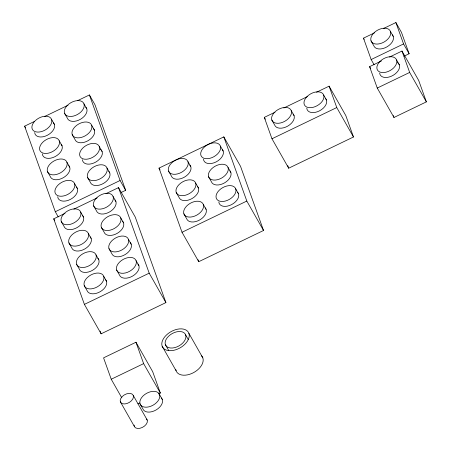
<?xml version="1.0" encoding="UTF-8"?>
<svg xmlns="http://www.w3.org/2000/svg" width="451" height="451" viewBox="0 0 451 451"><rect width="100%" height="100%" fill="white"/><g stroke="black" fill="none" stroke-linecap="round" stroke-linejoin="round"><path stroke-width="0.68" d="M58.241 216.908L55.293 211.716L24.625 126.167L34.688 121.313M44.756 116.465L68.028 105.252M77.465 100.708L89.416 94.952L94.986 104.762L125.66 190.311L121.251 192.43M374.104 64.735L371.156 59.543L363.489 38.155L374.702 32.754M383.423 28.554L395.888 22.55L401.458 32.359L409.125 53.748L404.141 56.149M55.293 211.716L120.084 180.501L89.416 94.952M371.156 59.543L403.555 43.939L395.888 22.55M105.94 193.676L118.523 187.616L135.244 217.044L165.912 302.593L101.114 333.808L84.399 304.38L53.731 218.831L65.057 213.374M73.863 209.134L97.134 197.921M159.017 168.105L223.814 136.89L240.53 166.318L263.531 230.484L198.739 261.698L182.018 232.271L159.017 168.105L160.043 169.909M316.517 92.229L329.1 86.169L345.816 115.597L353.483 136.986L288.691 168.2L271.976 138.773L264.309 117.384L275.003 112.231M283.809 107.986L307.712 96.475M389.534 57.057L401.993 51.053L418.708 80.481L426.375 101.87L393.982 117.474L377.262 88.046L369.594 66.658L381.433 60.958M271.976 138.773L336.767 107.558L329.1 86.169M377.262 88.046L409.66 72.442L401.993 51.053M182.018 232.271L246.815 201.056L223.814 136.89M84.399 304.38L149.191 273.165L118.523 187.616M158.481 393.954L160.347 393.052L152.68 371.669L135.965 342.241L103.567 357.846L111.234 379.235L121.809 397.85M111.234 379.235L143.632 363.624L135.965 342.241M137.921 403.859L139.787 402.957M403.555 43.939L409.125 53.748M390.453 31.463A10.824 6.754 -29.6 0 1 377.865 44.04A10.824 6.754 -29.6 0 1 373.885 32.929A10.824 6.754 -29.6 0 1 390.453 31.463L393.238 36.368M409.66 72.442L426.375 101.87M396.559 59.96A10.824 6.754 -29.6 0 1 383.976 72.543A10.824 6.754 -29.6 0 1 379.99 61.432A10.824 6.754 -29.6 0 1 396.559 59.96L399.344 64.865M371.015 40.827L373.8 45.731A10.824 6.754 -29.6 0 0 387.071 46.797A10.824 6.754 -29.6 0 0 392.314 34.862M363.489 38.155L364.143 39.31M369.594 66.658L370.621 68.462M336.767 107.558L353.483 136.986M323.666 95.082A10.824 6.754 -29.6 0 1 311.083 107.659A10.824 6.754 -29.6 0 1 307.097 96.548A10.824 6.754 -29.6 0 1 323.666 95.082L326.456 99.987M291.273 110.687A10.824 6.754 -29.6 0 1 278.684 123.264A10.824 6.754 -29.6 0 1 274.704 112.152A10.824 6.754 -29.6 0 1 291.273 110.687L294.058 115.591M271.835 120.051L274.62 124.955A10.824 6.754 -29.6 0 0 287.89 126.021A10.824 6.754 -29.6 0 0 293.133 114.092M264.309 117.384L265.329 119.182M220.381 146.09A10.824 6.754 -29.6 0 1 207.798 158.673A10.824 6.754 -29.6 0 1 203.813 147.556A10.824 6.754 -29.6 0 1 220.381 146.09L223.172 150.995M228.048 167.479A10.824 6.754 -29.6 0 1 215.465 180.056A10.824 6.754 -29.6 0 1 211.48 168.945A10.824 6.754 -29.6 0 1 228.048 167.479L230.839 172.383M246.815 201.056L263.531 230.484M235.715 188.868A10.824 6.754 -29.6 0 1 223.132 201.445A10.824 6.754 -29.6 0 1 219.147 190.333A10.824 6.754 -29.6 0 1 235.715 188.868L238.506 193.772M208.61 176.843L211.401 181.747A10.824 6.754 -29.6 0 0 224.666 182.813A10.824 6.754 -29.6 0 0 229.909 170.884M187.988 161.7A10.824 6.754 -29.6 0 1 175.4 174.278A10.824 6.754 -29.6 0 1 171.414 163.166A10.824 6.754 -29.6 0 1 187.988 161.7L190.773 166.605M195.655 183.083A10.824 6.754 -29.6 0 1 183.067 195.666A10.824 6.754 -29.6 0 1 179.081 184.555A10.824 6.754 -29.6 0 1 195.655 183.083L198.44 187.988M203.322 204.472A10.824 6.754 -29.6 0 1 190.734 217.055A10.824 6.754 -29.6 0 1 186.753 205.938A10.824 6.754 -29.6 0 1 203.322 204.472L206.107 209.377M168.55 171.064L171.335 175.969A10.824 6.754 -29.6 0 0 184.606 177.034A10.824 6.754 -29.6 0 0 189.848 165.1M176.217 192.447L179.002 197.352A10.824 6.754 -29.6 0 0 192.273 198.423A10.824 6.754 -29.6 0 0 197.515 186.488M183.884 213.836L186.669 218.741A10.824 6.754 -29.6 0 0 199.94 219.812A10.824 6.754 -29.6 0 0 205.182 207.877M83.982 103.86A10.824 6.754 -29.6 0 1 71.399 116.443A10.824 6.754 -29.6 0 1 67.413 105.325A10.824 6.754 -29.6 0 1 83.982 103.86L86.772 108.764M91.649 125.248A10.824 6.754 -29.6 0 1 79.066 137.826A10.824 6.754 -29.6 0 1 75.08 126.714A10.824 6.754 -29.6 0 1 91.649 125.248L94.439 130.153M120.084 180.501L125.66 190.311M99.316 146.637A10.824 6.754 -29.6 0 1 86.733 159.214A10.824 6.754 -29.6 0 1 82.747 148.103A10.824 6.754 -29.6 0 1 99.316 146.637L102.106 151.542M106.988 168.02A10.824 6.754 -29.6 0 1 94.4 180.603A10.824 6.754 -29.6 0 1 90.414 169.491A10.824 6.754 -29.6 0 1 106.988 168.02L109.773 172.925M113.094 196.523A10.824 6.754 -29.6 0 1 100.505 209.106A10.824 6.754 -29.6 0 1 96.52 197.995A10.824 6.754 -29.6 0 1 113.094 196.523L115.879 201.428M64.544 113.224L67.334 118.128A10.824 6.754 -29.6 0 0 80.599 119.199A10.824 6.754 -29.6 0 0 85.842 107.265M188.89 333.334A14.889 9.285 -29.6 0 1 171.583 350.636A14.889 9.285 -29.6 0 1 166.103 335.352A14.889 9.285 -29.6 0 1 188.89 333.334L202.82 357.857M120.761 217.912A10.824 6.754 -29.6 0 1 108.172 230.495A10.824 6.754 -29.6 0 1 104.187 219.378A10.824 6.754 -29.6 0 1 120.761 217.912L123.546 222.817M72.216 134.612L75.001 139.517A10.824 6.754 -29.6 0 0 88.266 140.588A10.824 6.754 -29.6 0 0 93.509 128.653M185.649 334.896A11.275 7.036 -29.6 0 1 172.536 348.003A11.275 7.036 -29.6 0 1 168.386 336.423A11.275 7.036 -29.6 0 1 185.649 334.896L188.366 339.682M149.191 273.165L165.912 302.593M128.428 239.301A10.824 6.754 -29.6 0 1 115.839 251.878A10.824 6.754 -29.6 0 1 111.854 240.766A10.824 6.754 -29.6 0 1 128.428 239.301L131.213 244.205M136.095 260.689A10.824 6.754 -29.6 0 1 123.506 273.267A10.824 6.754 -29.6 0 1 119.521 262.155A10.824 6.754 -29.6 0 1 136.095 260.689L138.88 265.594M87.55 177.39L90.335 182.294A10.824 6.754 -29.6 0 0 103.6 183.36A10.824 6.754 -29.6 0 0 108.843 171.425M51.589 119.47A10.824 6.754 -29.6 0 1 39 132.047A10.824 6.754 -29.6 0 1 35.02 120.936A10.824 6.754 -29.6 0 1 51.589 119.47L54.374 124.375M59.256 140.853A10.824 6.754 -29.6 0 1 46.667 153.436A10.824 6.754 -29.6 0 1 42.687 142.324A10.824 6.754 -29.6 0 1 59.256 140.853L62.041 145.758M93.656 205.887L96.441 210.792A10.824 6.754 -29.6 0 0 109.706 211.863A10.824 6.754 -29.6 0 0 114.954 199.928M66.923 162.242A10.824 6.754 -29.6 0 1 54.334 174.825A10.824 6.754 -29.6 0 1 50.354 163.707A10.824 6.754 -29.6 0 1 66.923 162.242L69.708 167.146M101.323 227.276L104.108 232.18A10.824 6.754 -29.6 0 0 117.373 233.252A10.824 6.754 -29.6 0 0 122.621 221.317M74.59 183.63A10.824 6.754 -29.6 0 1 62.001 196.208A10.824 6.754 -29.6 0 1 58.021 185.096A10.824 6.754 -29.6 0 1 74.59 183.63L77.375 188.535M165.399 344.649L168.798 350.63M108.99 248.664L111.775 253.569A10.824 6.754 -29.6 0 0 125.04 254.635A10.824 6.754 -29.6 0 0 130.288 242.706M162.163 346.21L176.093 370.733M116.657 270.053L119.442 274.958A10.824 6.754 -29.6 0 0 132.712 276.023A10.824 6.754 -29.6 0 0 137.955 264.089M80.695 212.133A10.824 6.754 -29.6 0 1 68.107 224.711A10.824 6.754 -29.6 0 1 64.127 213.599A10.824 6.754 -29.6 0 1 80.695 212.133L83.48 217.038M88.362 233.522A10.824 6.754 -29.6 0 1 75.774 246.099A10.824 6.754 -29.6 0 1 71.794 234.988A10.824 6.754 -29.6 0 1 88.362 233.522L91.147 238.427M24.625 126.167L25.606 127.898M96.029 254.905A10.824 6.754 -29.6 0 1 83.441 267.488A10.824 6.754 -29.6 0 1 79.461 256.377A10.824 6.754 -29.6 0 1 96.029 254.905L98.814 259.81M47.485 171.605L50.27 176.51A10.824 6.754 -29.6 0 0 63.54 177.581A10.824 6.754 -29.6 0 0 68.783 165.647M103.696 276.294A10.824 6.754 -29.6 0 1 91.113 288.877A10.824 6.754 -29.6 0 1 87.128 277.76A10.824 6.754 -29.6 0 1 103.696 276.294L106.481 281.198M143.632 363.624L160.347 393.052M61.257 221.497L64.042 226.402A10.824 6.754 -29.6 0 0 77.313 227.467A10.824 6.754 -29.6 0 0 82.556 215.539M159.524 394.591A10.824 6.754 -29.6 0 1 146.941 407.168A10.824 6.754 -29.6 0 1 142.956 396.057A10.824 6.754 -29.6 0 1 159.524 394.591L162.315 399.496M68.924 242.886L71.709 247.791A10.824 6.754 -29.6 0 0 84.98 248.856A10.824 6.754 -29.6 0 0 90.223 236.922M53.731 218.831L54.757 220.629M76.591 264.269L79.376 269.174A10.824 6.754 -29.6 0 0 92.647 270.245A10.824 6.754 -29.6 0 0 97.89 258.31M84.258 285.658L87.043 290.562A10.824 6.754 -29.6 0 0 100.314 291.634A10.824 6.754 -29.6 0 0 105.557 279.699M140.086 403.955L142.877 408.86A10.824 6.754 -29.6 0 0 156.142 409.925A10.824 6.754 -29.6 0 0 161.385 397.991M133.304 395.538A7.216 4.504 -29.6 0 1 124.916 403.927A7.216 4.504 -29.6 0 1 122.26 396.519A7.216 4.504 -29.6 0 1 133.304 395.538L147.235 420.061M120.344 401.785L134.28 426.308M393.283 115.529L393.982 117.474M287.761 165.607L288.691 168.2M198.028 259.714L198.739 261.698M100.167 331.152L101.114 333.808M61.116 144.258A10.824 6.754 -29.6 0 1 55.045 156.649A10.824 6.754 -29.6 0 1 42.349 153.938M100.223 149.264A10.824 6.754 -29.6 0 1 95.933 161.971A10.824 6.754 -29.6 0 1 82.415 159.716M53.449 122.869A10.824 6.754 -29.6 0 1 47.378 135.261A10.824 6.754 -29.6 0 1 34.682 132.549M76.45 187.035A10.824 6.754 -29.6 0 1 70.379 199.421A10.824 6.754 -29.6 0 1 57.689 196.709M146.62 419.064A7.216 4.504 -29.6 0 1 142.291 427.463A7.216 4.504 -29.6 0 1 134.099 425.096M201.546 355.794A14.889 9.285 -29.6 0 1 193.485 372.678A14.889 9.285 -29.6 0 1 175.794 369.527M325.526 98.481A10.824 6.754 -29.6 0 1 319.455 110.873A10.824 6.754 -29.6 0 1 306.765 108.161M222.242 149.495A10.824 6.754 -29.6 0 1 216.17 161.886A10.824 6.754 -29.6 0 1 203.48 159.175M237.576 192.267A10.824 6.754 -29.6 0 1 231.504 204.658A10.824 6.754 -29.6 0 1 218.814 201.947M397.461 62.593A10.824 6.754 -29.6 0 1 393.176 75.3A10.824 6.754 -29.6 0 1 379.657 73.045"/></g></svg>
